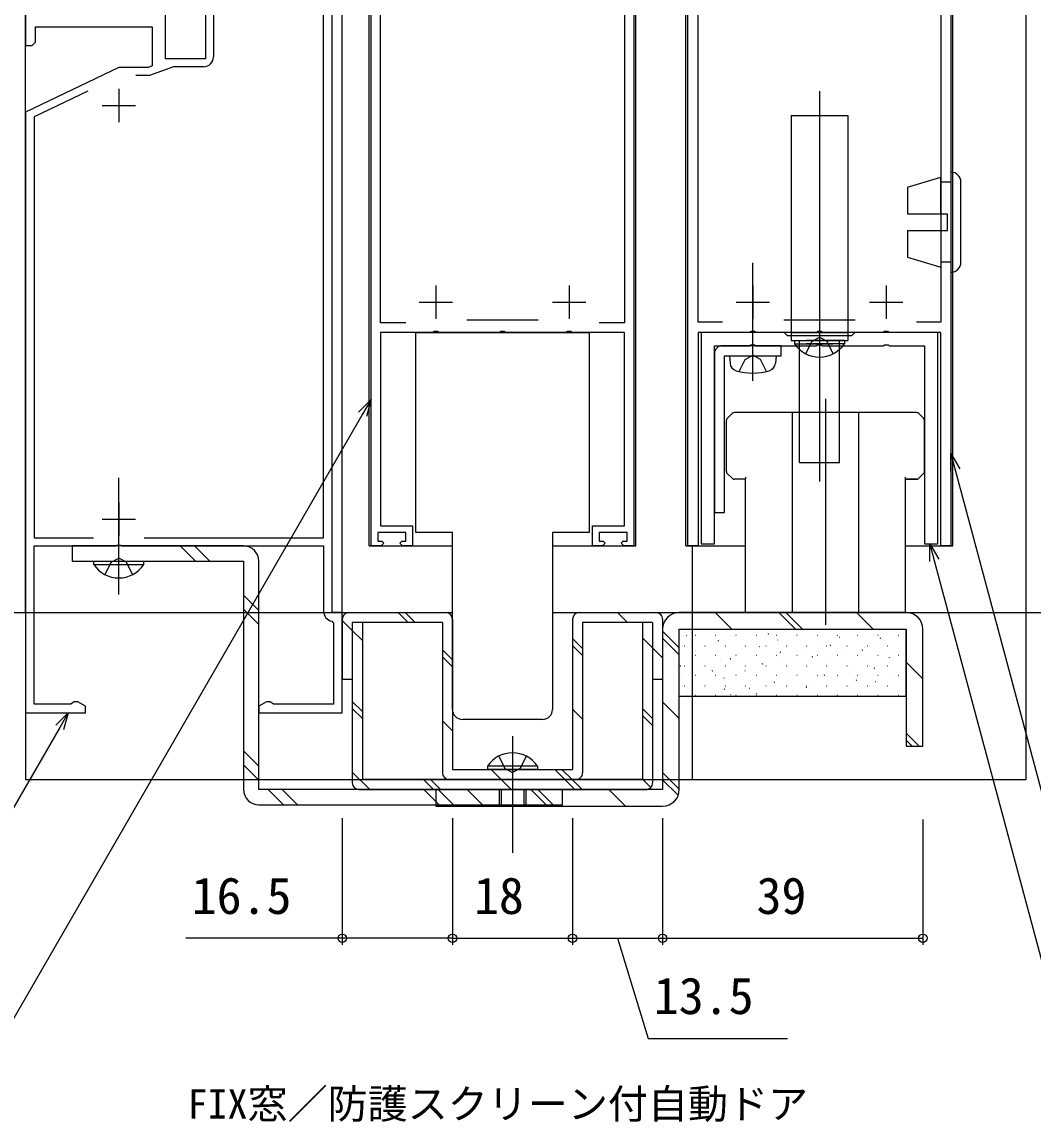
# Model space of a CAD drawing. Units: millimetres, scale not verified. Extents: x -437 to 438, y -681 to 679.
# Drawn here: x -352.2 to -200.7, y -112.5 to 52.3 of the extents above; entities that cross this region are included whole.
import ezdxf
from ezdxf.enums import TextEntityAlignment as Align

# ---------------------------------------------------------------- set-up
doc = ezdxf.new("R2010")
doc.units = ezdxf.units.MM
doc.header["$LTSCALE"] = 4
for name, color, linetype in [('0-1_USER1', 3, 'Continuous'), ('0-2_YKK_11', 7, 'Continuous'), ('0-3_YKK_12', 2, 'Continuous'), ('0-4_YKK_13', 4, 'Continuous'), ('0-6_YKK_D', 6, 'Continuous')]:
    doc.layers.add(name, color=color, linetype=linetype)
doc.styles.add('ＭＳ ゴシック', font='')
doc.styles.get('ＭＳ ゴシック').set_extended_font_data('MS Gothic')

msp = doc.modelspace()

# ---------------------------------------------------------------- linework, layer by layer
at = {"layer": '0-2_YKK_11'}
for p, q in [((-337.7, 42.3), (-337.7, 37.3)), ((-340.2, 39.8), (-335.2, 39.8)), ((-290.2, 12.8), (-290.2, 7.8)), ((-270.2, 12.8), (-270.2, 7.8)), ((-242.7, 12.8), (-242.7, 7.8)), ((-222.7, 12.8), (-222.7, 7.8)), ((-292.7, 10.3), (-287.7, 10.3)), ((-272.7, 10.3), (-267.7, 10.3)), ((-245.2, 10.3), (-240.2, 10.3)), ((-225.2, 10.3), (-220.2, 10.3)), ((-274.849, 7.6), (-285.551, 7.6)), ((-227.349, 7.6), (-238.051, 7.6)), ((-337.7, -19.7), (-337.7, -24.7)), ((-340.2, -22.2), (-335.2, -22.2))]:
    msp.add_line(p, q, dxfattribs=at)
for points in [[(-305.7, -36.2), (-305.7, 83.8)], [(-298.3, -25.5), (-298, -25.8), (-298.4, -26.2), (-299.9, -26.2), (-299.9, 61.8)], [(-260.5, 61.8), (-260.5, -26.2), (-262, -26.2), (-262.4, -25.8), (-262.1, -25.5), (-261.5, -25.5), (-261.5, -24.2), (-265.7, -24.2), (-265.7, -25.5), (-265.1, -25.5), (-264.8, -25.8), (-265.2, -26.2), (-266.7, -26.2), (-266.7, -23.2), (-261.9, -23.2), (-261.9, 5.8), (-269.742, 5.8), (-269.925, 5.92), (-270.475, 5.92), (-270.658, 5.8), (-279.742, 5.8), (-279.925, 5.92), (-280.475, 5.92), (-280.658, 5.8), (-289.742, 5.8), (-289.925, 5.92), (-290.475, 5.92), (-290.658, 5.8), (-298.5, 5.8), (-298.5, -23.2), (-293.7, -23.2), (-293.7, -26.2), (-295.2, -26.2), (-295.6, -25.8), (-295.3, -25.5), (-294.7, -25.5), (-294.7, -24.2), (-298.9, -24.2), (-298.9, -25.5), (-298.3, -25.5)], [(-213, 61.8), (-213, -26.2), (-214.5, -26.2), (-214.5, 5.8), (-222.242, 5.8), (-222.425, 5.92), (-222.975, 5.92), (-223.158, 5.8), (-232.242, 5.8), (-232.425, 5.92), (-232.975, 5.92), (-233.158, 5.8), (-242.242, 5.8), (-242.425, 5.92), (-242.975, 5.92), (-243.158, 5.8), (-250.9, 5.8), (-250.9, -26.2), (-252.4, -26.2), (-252.4, 61.8)], [(-333.905, -25), (-307, -25), (-307, 56.59), (-307.463, 56.884), (-313.434, 54.1), (-323.5, 54.1), (-323.5, 47.1)], [(-294.682, 7.2), (-298.5, 7.2), (-298.5, 57), (-284.976, 57)], [(-275.424, 57), (-261.9, 57), (-261.9, 7.2), (-265.718, 7.2)], [(-247.228, 7.3), (-250.9, 7.3), (-250.9, 57), (-237.476, 57)], [(-227.924, 57), (-214.5, 57), (-214.5, 7.3), (-218.172, 7.3)], [(-351.7, 55.3), (-351.7, 48.8), (-350.7, 48.8), (-350.2, 49.3), (-350.2, 51.6), (-332.7, 51.6)], [(-324.7, 55.3), (-324.7, 46.8), (-330.7, 46.8), (-330.7, 55.3)], [(-332.7, 51.6), (-332.7, 45.715), (-333.292, 45.5), (-337.7, 45.5), (-351.7, 38.8), (-351.7, -51.2), (-342.7, -51.2), (-342.7, -50.22), (-343.826, -49.57), (-344.4, -49.57), (-344.682, -49.768), (-344.87, -49.9), (-350.4, -49.9), (-350.4, -26.2), (-338.16, -26.2), (-337.976, -26.08), (-337.426, -26.08), (-337.243, -26.2), (-307, -26.2), (-307, -36)], [(-325, 45.6), (-329.509, 45.6), (-333.08, 44.3), (-335.162, 44.3)], [(-342.346, 41.946), (-350.4, 38.092), (-350.4, -25), (-341.495, -25)], [(-305.75, -37.479), (-305.5, -37.775), (-305.5, -49.9), (-314.53, -49.9), (-314.718, -49.768), (-315, -49.57), (-315.574, -49.57), (-316.7, -50.22), (-316.7, -51.2), (-304.2, -51.2), (-304.2, -36.2), (-305.7, -36.2)]]:
    msp.add_lwpolyline(points, dxfattribs=at)
msp.add_lwpolyline([(-214.95, -25.9), (-214.95, 5.8), (-227.4, 5.8), (-227.7, 5.5), (-227.9, 5.3), (-237.5, 5.3), (-237.7, 5.5), (-238, 5.8), (-250.45, 5.8), (-250.45, -25.9), (-248.45, -25.9), (-248.45, 3.8), (-243.158, 3.8), (-242.975, 3.92), (-242.425, 3.92), (-242.242, 3.8), (-233.158, 3.8), (-232.975, 3.92), (-232.425, 3.92), (-232.242, 3.8), (-223.158, 3.8), (-222.975, 3.92), (-222.425, 3.92), (-222.242, 3.8), (-216.95, 3.8), (-216.95, -25.9)], close=True, dxfattribs=at)
for centre, start, end in [((-325, 47.1), 270.00001, 359.99999), ((-305.5, -36), 180.00001, 260.40592)]:
    msp.add_arc(centre, 1.5, start, end, dxfattribs=at)
at = {"layer": '0-3_YKK_12'}
for p, q in [((-351.7, -36.2), (-351.7, 159.798)), ((-304.2, -36.2), (-304.2, 159.798)), ((-300.2, -26.205), (-300.2, 159.798)), ((-260.2, -26.205), (-260.2, 159.798)), ((-252.7, -26.2), (-252.7, 159.798)), ((-212.7, -26.2), (-212.7, 159.798)), ((-201.7, -36.2), (-201.7, 159.798)), ((-300.2, -26.205), (-287.7, -26.205)), ((-272.7, -26.205), (-260.2, -26.205)), ((-252.7, -26.2), (-243.8, -26.2)), ((-219.8, -26.2), (-212.7, -26.2)), ((-411.7, -36.2), (-287.7, -36.2)), ((-351.7, -36.2), (-351.7, -61.2)), ((-272.7, -36.2), (-76.473, -36.2))]:
    msp.add_line(p, q, dxfattribs=at)
for points in [[(-351.7, -61.2), (-251.7, -61.2), (-251.7, -36.2), (-251.7, -26.2)], [(-251.7, -61.2), (-201.7, -61.2), (-201.7, -36.2)]]:
    msp.add_lwpolyline(points, dxfattribs=at)
at = {"layer": '0-4_YKK_13'}
for p, q in [((-232.7, 41.96), (-232.7, -16.556)), ((-232.699, 41.5), (-232.7, -14.5)), ((-236.95, 38.3), (-228.45, 38.3)), ((-236.95, 38.3), (-236.95, 4.6)), ((-228.45, 38.3), (-228.45, 4.6)), ((-213, 29.8), (-213, 14.8)), ((-219.5, 27.55), (-214.5, 29.05)), ((-214.5, 23.55), (-214.5, 29.05)), ((-213, 28.3), (-214.5, 28.3)), ((-211.5, 16.3), (-211.5, 28.3)), ((-219.5, 27.55), (-219.5, 23.55)), ((-219.5, 23.55), (-213.5, 23.55)), ((-219.5, 21.05), (-219.5, 17.05)), ((-214.5, 21.05), (-214.5, 15.55)), ((-219.5, 17.05), (-214.5, 15.55)), ((-242.7, -1.453), (-242.7, 16.226)), ((-213, 16.3), (-214.5, 16.3)), ((-293.2, 5.8), (-267.2, 5.8)), ((-293.2, -24.2), (-293.2, 5.8)), ((-267.2, 5.8), (-267.2, -24.2)), ((-236.95, 5.8), (-228.45, 5.8)), ((-238.45, 3.8), (-247.25, 3.8)), ((-238.45, 2.3), (-238.45, 3.8)), ((-236.95, 4.6), (-228.45, 4.6)), ((-236.449, 4.6), (-230.699, 4.6)), ((-236.449, 4.6), (-236.449, 4.091)), ((-236.449, 4.091), (-230.699, 4.091)), ((-235.7, -13.7), (-235.7, 4.6)), ((-228.949, 4.6), (-234.699, 4.6)), ((-228.949, 4.091), (-234.699, 4.091)), ((-229.7, -13.7), (-229.7, 4.6)), ((-228.949, 4.6), (-228.949, 4.091)), ((-246.95, -21.2), (-246.95, 2.3)), ((-246.95, 2.3), (-238.45, 2.3)), ((-246.2, 2.3), (-246.102, 1.181)), ((-246.2, 2.3), (-239.2, 2.3)), ((-239.2, 2.3), (-239.298, 1.181)), ((-231.8, -4.187), (-231.8, -38.017)), ((-246.504, -7.054), (-245.796, -6.346)), ((-218.157, -6.2), (-245.443, -6.2)), ((-236.8, -6.2), (-236.8, -36.2)), ((-226.8, -36.2), (-226.8, -6.2)), ((-217.096, -7.054), (-217.804, -6.346)), ((-246.65, -15.076), (-246.65, -7.407)), ((-216.95, -15.076), (-216.95, -7.407)), ((-235.7, -13.7), (-229.7, -13.7)), ((-337.701, -33.5), (-337.701, -16)), ((-245.738, -16.112), (-246.562, -15.288)), ((-245.738, -16.112), (-246.561, -15.289)), ((-243.8, -16.2), (-245.526, -16.2)), ((-243.8, -36.2), (-243.8, -16.081)), ((-219.8, -36.2), (-219.8, -16.081)), ((-218.074, -16.2), (-219.8, -16.2)), ((-219.8, -16.2), (-218.074, -16.2)), ((-217.862, -16.112), (-217.039, -15.289)), ((-326.181, -28.5), (-328.481, -26.2)), ((-324.058, -28.5), (-326.358, -26.2)), ((-341.451, -29.009), (-341.451, -28.5)), ((-341.451, -28.5), (-333.951, -28.5)), ((-316.7, -35.858), (-319, -33.558)), ((-316.7, -37.981), (-319, -35.681)), ((-303.2, -36.2), (-288.7, -36.2)), ((-294.342, -37.7), (-295.842, -36.2)), ((-293.281, -37.7), (-294.781, -36.2)), ((-268.7, -36.2), (-257.2, -36.2)), ((-261.461, -37.7), (-262.961, -36.2)), ((-219.699, -36.2), (-253.699, -36.2)), ((-245.848, -38.7), (-248.348, -36.2)), ((-243.8, -36.2), (-219.8, -36.2)), ((-236.302, -38.7), (-238.802, -36.2)), ((-235.242, -38.7), (-237.742, -36.2)), ((-224.635, -38.7), (-227.135, -36.2)), ((-304.2, -37.2), (-304.2, -46.2)), ((-302.7, -38.888), (-304.2, -37.388)), ((-301.2, -37.7), (-302.7, -37.7)), ((-302.7, -37.7), (-302.7, -61.7)), ((-301.2, -37.7), (-301.2, -61.2)), ((-289.2, -37.7), (-301.2, -37.7)), ((-289.2, -37.7), (-289.2, -60.2)), ((-287.7, -37.2), (-287.7, -59.7)), ((-269.7, -37.2), (-269.7, -59.7)), ((-259.2, -37.7), (-268.2, -37.7)), ((-268.2, -37.7), (-268.2, -60.2)), ((-257.7, -37.7), (-257.7, -61.7)), ((-256.2, -37.2), (-256.2, -46.2)), ((-301.2, -40.388), (-302.7, -38.888)), ((-253.699, -41.456), (-256.199, -38.956)), ((-253.699, -38.7), (-219.699, -38.7)), ((-253.699, -48.7), (-253.699, -38.7)), ((-251.946, -39.231), (-251.937, -39.228)), ((-242.694, -38.796), (-242.684, -38.792)), ((-240.391, -39.383), (-240.307, -39.327)), ((-236.184, -39.331), (-236.175, -39.328)), ((-226.555, -38.762), (-226.546, -38.759)), ((-220.046, -39.298), (-220.036, -39.295)), ((-219.699, -48.7), (-219.699, -38.7)), ((-268.2, -41.568), (-269.7, -40.068)), ((-268.2, -42.629), (-269.7, -41.129)), ((-257.7, -41.461), (-259.2, -39.961)), ((-253.699, -42.517), (-256.199, -40.017)), ((-252.91, -41.194), (-252.86, -41.194)), ((-252.685, -39.685), (-252.602, -39.629)), ((-251.295, -39.579), (-251.245, -39.579)), ((-249.87, -41.194), (-249.82, -41.194)), ((-248.255, -39.579), (-248.205, -39.579)), ((-248.227, -40.755), (-248.218, -40.752)), ((-247.883, -40.424), (-247.799, -40.368)), ((-246.83, -41.194), (-246.78, -41.194)), ((-245.437, -39.767), (-245.427, -39.764)), ((-245.215, -39.579), (-245.165, -39.579)), ((-243.79, -41.194), (-243.74, -41.194)), ((-242.175, -39.579), (-242.125, -39.579)), ((-240.75, -41.194), (-240.7, -41.194)), ((-239.135, -39.579), (-239.085, -39.579)), ((-238.928, -40.303), (-238.918, -40.299)), ((-237.71, -41.194), (-237.66, -41.194)), ((-236.095, -39.579), (-236.045, -39.579)), ((-234.67, -41.194), (-234.62, -41.194)), ((-233.055, -39.579), (-233.005, -39.579)), ((-232.418, -40.839), (-232.409, -40.835)), ((-231.63, -41.194), (-231.58, -41.194)), ((-231.094, -41.065), (-231.01, -41.01)), ((-230.015, -39.579), (-229.965, -39.579)), ((-229.675, -39.867), (-229.666, -39.864)), ((-228.59, -41.194), (-228.54, -41.194)), ((-226.975, -39.579), (-226.925, -39.579)), ((-225.55, -41.194), (-225.5, -41.194)), ((-223.935, -39.579), (-223.885, -39.579)), ((-223.602, -40.024), (-223.518, -39.969)), ((-223.166, -40.403), (-223.157, -40.4)), ((-222.51, -41.194), (-222.46, -41.194)), ((-220.895, -39.579), (-220.845, -39.579)), ((-287.7, -43.281), (-289.2, -41.781)), ((-287.7, -44.342), (-289.2, -42.842)), ((-256.2, -42.961), (-257.7, -41.461)), ((-251.347, -41.86), (-251.338, -41.857)), ((-251.295, -42.569), (-251.245, -42.569)), ((-248.255, -42.569), (-248.205, -42.569)), ((-245.215, -42.569), (-245.165, -42.569)), ((-244.838, -42.396), (-244.828, -42.392)), ((-242.175, -42.569), (-242.125, -42.569)), ((-241.718, -41.291), (-241.708, -41.288)), ((-239.135, -42.569), (-239.085, -42.569)), ((-238.586, -42.106), (-238.502, -42.051)), ((-236.095, -42.569), (-236.045, -42.569)), ((-235.209, -41.827), (-235.199, -41.823)), ((-233.783, -42.845), (-233.7, -42.79)), ((-233.055, -42.569), (-233.005, -42.569)), ((-230.015, -42.569), (-229.965, -42.569)), ((-228.699, -42.363), (-228.69, -42.359)), ((-226.975, -42.569), (-226.925, -42.569)), ((-226.291, -41.804), (-226.208, -41.749)), ((-225.909, -41.375), (-225.9, -41.371)), ((-223.935, -42.569), (-223.885, -42.569)), ((-220.895, -42.569), (-220.845, -42.569)), ((-253.57, -44.188), (-253.486, -44.133)), ((-252.91, -44.184), (-252.86, -44.184)), ((-250.371, -44.355), (-250.362, -44.352)), ((-249.87, -44.184), (-249.82, -44.184)), ((-247.581, -43.367), (-247.572, -43.364)), ((-246.83, -44.184), (-246.78, -44.184)), ((-246.078, -43.147), (-245.994, -43.092)), ((-243.79, -44.184), (-243.74, -44.184)), ((-241.275, -43.886), (-241.192, -43.831)), ((-241.072, -43.903), (-241.062, -43.9)), ((-240.75, -44.184), (-240.7, -44.184)), ((-238.329, -42.932), (-238.319, -42.928)), ((-237.71, -44.184), (-237.66, -44.184)), ((-234.67, -44.184), (-234.62, -44.184)), ((-234.563, -44.439), (-234.553, -44.436)), ((-231.819, -43.468), (-231.81, -43.464)), ((-231.63, -44.184), (-231.58, -44.184)), ((-228.59, -44.184), (-228.54, -44.184)), ((-225.55, -44.184), (-225.5, -44.184)), ((-225.31, -44.003), (-225.301, -44)), ((-224.486, -44.527), (-224.403, -44.472)), ((-222.51, -44.184), (-222.46, -44.184)), ((-222.19, -42.899), (-222.181, -42.895)), ((-217.199, -46.136), (-219.699, -43.636)), ((-253.491, -45.46), (-253.482, -45.457)), ((-251.295, -45.559), (-251.245, -45.559)), ((-248.767, -44.927), (-248.684, -44.872)), ((-248.255, -45.559), (-248.205, -45.559)), ((-246.982, -45.996), (-246.973, -45.993)), ((-245.215, -45.559), (-245.165, -45.559)), ((-243.862, -44.891), (-243.853, -44.888)), ((-242.175, -45.559), (-242.125, -45.559)), ((-239.135, -45.559), (-239.085, -45.559)), ((-237.353, -45.427), (-237.343, -45.424)), ((-236.095, -45.559), (-236.045, -45.559)), ((-233.055, -45.559), (-233.005, -45.559)), ((-231.978, -45.568), (-231.895, -45.513)), ((-230.843, -45.963), (-230.834, -45.96)), ((-230.015, -45.559), (-229.965, -45.559)), ((-228.053, -44.975), (-228.044, -44.972)), ((-226.975, -45.559), (-226.925, -45.559)), ((-223.935, -45.559), (-223.885, -45.559)), ((-221.544, -45.511), (-221.535, -45.507)), ((-220.895, -45.559), (-220.845, -45.559)), ((-302.7, -46.2), (-304.2, -46.2)), ((-256.2, -46.2), (-257.7, -46.2)), ((-252.91, -47.174), (-252.86, -47.174)), ((-249.87, -47.174), (-249.82, -47.174)), ((-249.725, -46.967), (-249.716, -46.964)), ((-246.962, -47.65), (-246.879, -47.595)), ((-246.83, -47.174), (-246.78, -47.174)), ((-243.79, -47.174), (-243.74, -47.174)), ((-243.216, -47.503), (-243.207, -47.5)), ((-240.75, -47.174), (-240.7, -47.174)), ((-240.473, -46.532), (-240.463, -46.529)), ((-239.47, -46.609), (-239.387, -46.554)), ((-237.71, -47.174), (-237.66, -47.174)), ((-234.67, -47.174), (-234.62, -47.174)), ((-234.668, -47.348), (-234.584, -47.293)), ((-233.964, -47.068), (-233.954, -47.064)), ((-231.63, -47.174), (-231.58, -47.174)), ((-228.59, -47.174), (-228.54, -47.174)), ((-227.454, -47.604), (-227.445, -47.6)), ((-227.176, -46.307), (-227.092, -46.252)), ((-225.55, -47.174), (-225.5, -47.174)), ((-224.334, -46.499), (-224.325, -46.496)), ((-222.51, -47.174), (-222.46, -47.174)), ((-253.699, -48.7), (-219.699, -48.7)), ((-252.515, -47.955), (-252.506, -47.952)), ((-251.295, -48.549), (-251.245, -48.549)), ((-248.255, -48.549), (-248.205, -48.549)), ((-246.006, -48.491), (-245.997, -48.488)), ((-245.215, -48.549), (-245.165, -48.549)), ((-242.175, -48.549), (-242.125, -48.549)), ((-242.159, -48.389), (-242.076, -48.334)), ((-239.135, -48.549), (-239.085, -48.549)), ((-236.707, -48.039), (-236.697, -48.036)), ((-236.095, -48.549), (-236.045, -48.549)), ((-233.055, -48.549), (-233.005, -48.549)), ((-230.197, -48.575), (-230.188, -48.572)), ((-230.015, -48.549), (-229.965, -48.549)), ((-226.975, -48.549), (-226.925, -48.549)), ((-223.935, -48.549), (-223.885, -48.549)), ((-220.945, -48.14), (-220.936, -48.136)), ((-220.895, -48.549), (-220.845, -48.549)), ((-301.2, -50.994), (-302.7, -49.494)), ((-301.2, -52.055), (-302.7, -50.555)), ((-268.2, -52.175), (-269.7, -50.675)), ((-257.7, -52.068), (-259.2, -50.568)), ((-253.699, -52.063), (-256.199, -49.563)), ((-287.7, -53.888), (-289.2, -52.388)), ((-274.2, -52.2), (-286.2, -52.2)), ((-257.7, -53.129), (-259.2, -51.629)), ((-217.742, -56.2), (-219.699, -54.243)), ((-278.699, -54.7), (-278.699, -72.2)), ((-218.802, -56.2), (-219.699, -55.304)), ((-316.7, -59.193), (-319, -56.893)), ((-316.7, -61.316), (-319, -59.016)), ((-278.699, -57.791), (-278.699, -70.109)), ((-274.949, -59.191), (-274.949, -59.7)), ((-300.101, -62.7), (-302.7, -60.101)), ((-287.7, -59.7), (-269.7, -59.7)), ((-274.949, -59.7), (-282.449, -59.7)), ((-280.388, -61.2), (-281.888, -59.7)), ((-270.842, -61.2), (-272.342, -59.7)), ((-269.781, -61.2), (-271.281, -59.7)), ((-253.699, -62.669), (-256.199, -60.169)), ((-259.2, -61.2), (-301.2, -61.2)), ((-290.555, -62.7), (-292.055, -61.2)), ((-289.494, -62.7), (-290.994, -61.2)), ((-288.2, -61.2), (-269.2, -61.2)), ((-278.888, -62.7), (-280.388, -61.2)), ((-269.342, -62.7), (-270.842, -61.2)), ((-268.281, -62.7), (-269.781, -61.2)), ((-257.98, -62.394), (-259.2, -61.175)), ((-253.856, -63.573), (-256.199, -61.23)), ((-313.016, -65), (-315.316, -62.7)), ((-310.893, -65), (-313.193, -62.7)), ((-301.7, -62.7), (-258.7, -62.7)), ((-289.681, -65), (-291.981, -62.7)), ((-287.558, -65), (-289.858, -62.7)), ((-282.988, -65.2), (-285.488, -62.7)), ((-280.699, -62.7), (-280.699, -65.2)), ((-280.399, -62.7), (-280.399, -65.2)), ((-276.999, -62.7), (-276.999, -65.2)), ((-276.699, -62.7), (-276.699, -65.2)), ((-273.442, -65.2), (-275.942, -62.7)), ((-272.381, -65.2), (-274.881, -62.7)), ((-261.775, -65.2), (-264.275, -62.7))]:
    msp.add_line(p, q, dxfattribs=at)
for points in [[(-219.5, 21.05), (-213.5, 21.05), (-213.5, 23.55)], [(-234.749, 2.591), (-233.844, 4.446), (-232.699, 5.055)], [(-230.649, 2.591), (-231.554, 4.446), (-232.699, 5.055)], [(-248.45, 2.6), (-248.45, -21.2), (-246.95, -21.2)], [(-244.75, -0.063), (-243.845, 1.752), (-242.7, 2.361)], [(-240.65, -0.063), (-241.555, 1.752), (-242.7, 2.361)], [(-287.7, -50.7), (-287.7, -24.2), (-293.2, -24.2)], [(-267.2, -24.2), (-272.7, -24.2), (-272.7, -50.7)], [(-319, -26.2), (-344.7, -26.2), (-344.7, -28.5)], [(-344.7, -28.5), (-319, -28.5), (-319, -62.7)], [(-341.451, -29.009), (-333.951, -29.009), (-333.951, -28.5)], [(-339.751, -30.509), (-338.846, -28.654), (-337.701, -28.045)], [(-335.651, -30.509), (-336.556, -28.654), (-337.701, -28.045)], [(-316.7, -65), (-271.2, -65), (-271.2, -62.7), (-316.7, -62.7), (-316.7, -28.5)], [(-257.7, -37.7), (-259.2, -37.7), (-259.2, -61.2)], [(-256.199, -38.7), (-256.199, -62.7), (-290.199, -62.7)], [(-253.699, -62.7), (-253.699, -38.7), (-219.699, -38.7), (-219.699, -56.2), (-217.199, -56.2), (-217.199, -38.7)], [(-274.949, -59.191), (-282.449, -59.191), (-282.449, -59.7)], [(-280.749, -57.691), (-279.844, -59.546), (-278.699, -60.155)], [(-276.649, -57.691), (-277.554, -59.546), (-278.699, -60.155)], [(-290.199, -62.7), (-290.199, -65.2), (-256.199, -65.2)]]:
    msp.add_lwpolyline(points, dxfattribs=at)
for centre, radius, start, end in [((-213, 28.3), 1.5, 0, 90), ((-213, 16.3), 1.5, 270, 0), ((-247.25, 2.6), 1.2, 90, 180), ((-232.699, 6.627), 4.527, 214.06671, 325.93329), ((-244.807, 1.294), 1.3, 185, 254.11915), ((-242.7, 8.7), 9, 254.11915, 285.88085), ((-240.593, 1.294), 1.3, 285.88085, 355), ((-245.443, -6.7), 0.5, 90, 135), ((-218.157, -6.7), 0.5, 45, 90), ((-246.15, -7.407), 0.5, 135, 180), ((-217.45, -7.407), 0.5, 0, 45), ((-246.35, -15.076), 0.3, 180, 225), ((-245.526, -15.9), 0.3, 225, 270), ((-243.4, -16.117), 0.401, 147.32588, 174.90543), ((-220.2, -16.117), 0.401, 5.09457, 32.67412), ((-218.074, -15.9), 0.3, 270, 315), ((-217.25, -15.076), 0.3, 315, 0), ((-319, -28.5), 2.3, 0, 90), ((-337.701, -26.473), 4.527, 214.06671, 325.93329), ((-303.2, -37.2), 1, 90.01399, 180), ((-288.7, -37.2), 1, 0.00087, 90), ((-268.7, -37.2), 1, 90.01399, 180), ((-257.2, -37.2), 1, 0.00087, 90.01399), ((-253.699, -38.7), 2.5, 90, 180), ((-219.699, -38.7), 2.5, 0, 90), ((-286.2, -50.7), 1.5, 180, 270), ((-274.2, -50.7), 1.5, 270, 0), ((-278.699, -61.727), 4.527, 34.06671, 145.93329), ((-288.2, -60.2), 1, 180, 269.98601), ((-269.2, -60.2), 1, 270, 0.00087), ((-301.7, -61.7), 1, 180, 269.98601), ((-258.7, -61.7), 1, 270, 0.00087), ((-316.7, -62.7), 2.3, 180, 270), ((-256.199, -62.7), 2.5, 270, 0)]:
    msp.add_arc(centre, radius, start, end, dxfattribs=at)
at = {"layer": '0-6_YKK_D'}
for p, q in [((-304.2, -67), (-304.2, -86)), ((-287.7, -67), (-287.7, -86)), ((-287.7, -67), (-287.7, -86)), ((-269.7, -67), (-269.7, -86)), ((-269.7, -67), (-269.7, -86)), ((-256.2, -67), (-256.2, -86)), ((-256.2, -67.2), (-256.2, -86)), ((-217.199, -67.2), (-217.199, -86)), ((-287.7, -85), (-269.7, -85)), ((-269.7, -85), (-256.2, -85)), ((-256.2, -85), (-217.199, -85))]:
    msp.add_line(p, q, dxfattribs=at)
for points in [[(-299.9, -4.276), (-301.175, -6.484), (-355.069, -99.832), (-395.148, -99.832)], [(-301.767, -6.143), (-299.9, -4.276), (-300.583, -6.826)], [(-213, -14.995), (-213, -12.356), (-211.68, -14.642)], [(-213, -12.356), (-212.34, -14.819), (-193.535, -85), (-153.456, -85)], [(-216.154, -28.54), (-216.154, -25.9), (-214.834, -28.186)], [(-216.154, -25.9), (-215.494, -28.363), (-196.344, -99.832), (-160.151, -99.832)], [(-345.274, -51.2), (-346.549, -53.408), (-364.788, -85), (-404.867, -85)], [(-347.141, -53.067), (-345.274, -51.2), (-345.957, -53.75)], [(-287.7, -85), (-304.2, -85), (-327.625, -85)], [(-262.95, -85), (-258.375, -100), (-237.5, -100)]]:
    msp.add_lwpolyline(points, dxfattribs=at)
for centre in [(-304.2, -85), (-287.7, -85), (-287.7, -85), (-269.7, -85), (-269.7, -85), (-256.2, -85), (-256.2, -85), (-217.199, -85)]:
    msp.add_circle(centre, 0.637, dxfattribs=at)

# ---------------------------------------------------------------- texts
at = {"layer": '0-1_USER1', "style": 'ＭＳ ゴシック'}
msp.add_text('FIX窓／防護スクリーン付自動ドア', height=4.399, dxfattribs=at).set_placement((-327.382, -113.325), align=Align.BOTTOM_LEFT)
at = {"layer": '0-6_YKK_D', "style": 'ＭＳ ゴシック'}
for s, p in [('16.5', (-326.776, -83)), ('18', (-284.474, -83)), ('39', (-242.133, -83)), ('13.5', (-257.526, -98))]:
    msp.add_text(s, height=5.499, dxfattribs=at).set_placement(p, align=Align.BOTTOM_LEFT)

doc.saveas('drawing.dxf')
